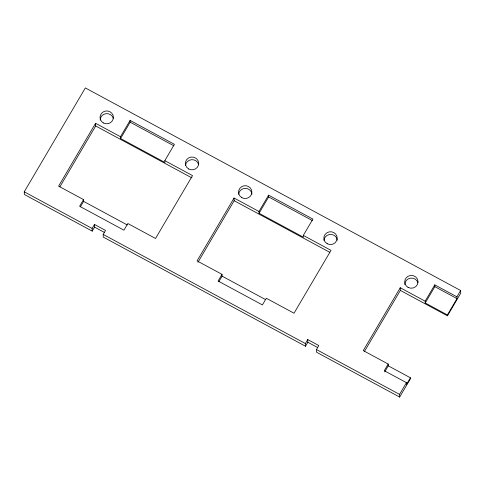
<?xml version="1.0" encoding="UTF-8"?>
<svg xmlns="http://www.w3.org/2000/svg" width="485" height="485" viewBox="0 0 485 485"><rect width="100%" height="100%" fill="white"/><g stroke="black" fill="none" stroke-linecap="round" stroke-linejoin="round"><path stroke-width="0.73" d="M400.24 287.732L363.271 350.594L388.2 364.053L388.273 365.836L410.425 377.797L410.462 378.688L399.652 397.07L316.566 352.219L316.456 349.539L318.803 345.544L307.726 339.567L307.836 342.24L305.483 346.235L103.293 237.098L103.19 234.425L105.536 230.43L94.46 224.446L94.563 227.125L92.217 231.121L24.359 194.491L24.25 191.817L85.348 87.93L460.641 290.509L460.75 293.183L447.437 315.826L400.349 290.412L400.24 287.732L425.169 301.191L425.242 302.973L447.4 314.935L447.437 315.826M120.498 136.734L130.095 120.413L174.412 144.336L164.815 160.656L164.888 162.439L120.571 138.522L120.498 136.734L95.569 123.281L58.6 186.143L83.529 199.602L83.602 201.384L80.395 206.834M59.855 186.877L95.678 125.961L95.569 123.281M83.529 199.602L79.613 206.258L123.93 230.181L127.846 223.518L155.54 238.468L192.515 175.606L164.815 160.656M120.571 138.522L130.168 122.202L130.095 120.413M92.217 231.121L92.108 228.441L94.46 224.446M258.984 211.484L268.587 195.164L312.898 219.087L303.301 235.407L303.374 237.195L259.057 213.273L258.984 211.484L234.061 198.032L197.086 260.894L222.015 274.352L222.088 276.135L218.88 281.585M197.959 262.276L234.164 200.711L234.061 198.032M222.015 274.352L218.098 281.009L262.415 304.932L266.332 298.269L294.025 313.219L331 250.357L303.301 235.407M259.057 213.273L268.654 196.952L268.587 195.164M305.483 346.235L305.374 343.562L307.726 339.567M364.52 351.328L400.349 290.412M388.2 364.053L384.284 370.71L406.442 382.671L406.509 384.453L410.425 377.797M425.169 301.191L434.766 284.871L456.925 296.826L456.997 298.614L447.4 314.935M384.708 371.892L388.273 365.836M425.242 302.973L434.839 286.653L434.766 284.871M399.652 397.07L399.549 394.39L406.442 382.671M456.925 296.826L460.641 290.509M130.168 122.202L173.824 145.767M268.654 196.952L312.31 220.517M434.839 286.653L456.997 298.614M95.678 125.961L191.957 177.928M234.164 200.711L329.776 252.315M83.602 201.384L127.258 224.949M222.088 276.135L265.744 299.7M94.563 227.125L104.342 232.4M307.836 342.24L317.608 347.521M24.25 191.817L92.108 228.441M103.19 234.425L305.374 343.562M316.456 349.539L399.549 394.39M404.811 284.574A6.681 6.414 -2.3 0 1 417.931 282.761M323.956 240.36A6.681 6.414 -2.3 0 1 330.558 234.425A6.681 6.414 -2.3 0 1 337.269 240.202M238.644 194.315A6.681 6.414 -2.3 0 1 245.246 188.38A6.681 6.414 -2.3 0 1 251.957 194.158M185.47 165.609A6.681 6.414 -2.3 0 1 198.571 164.354M100.14 120.116A6.681 6.414 -2.3 0 1 113.26 118.304M408.097 287.411A6.681 6.414 -2.3 0 0 418.064 281.736A6.681 6.414 -2.3 0 0 407.994 276.298A6.681 6.414 -2.3 0 0 408.097 287.411M327.217 243.755A6.681 6.414 -2.3 0 0 337.19 238.087A6.681 6.414 -2.3 0 0 327.114 232.648A6.681 6.414 -2.3 0 0 327.217 243.755M241.912 197.71A6.681 6.414 -2.3 0 0 251.885 192.036A6.681 6.414 -2.3 0 0 241.809 186.598A6.681 6.414 -2.3 0 0 241.912 197.71M188.732 169.004A6.681 6.414 -2.3 0 0 198.704 163.33A6.681 6.414 -2.3 0 0 188.629 157.898A6.681 6.414 -2.3 0 0 188.732 169.004M103.426 122.96A6.681 6.414 -2.3 0 0 113.399 117.285A6.681 6.414 -2.3 0 0 103.323 111.847A6.681 6.414 -2.3 0 0 103.426 122.96"/></g></svg>
